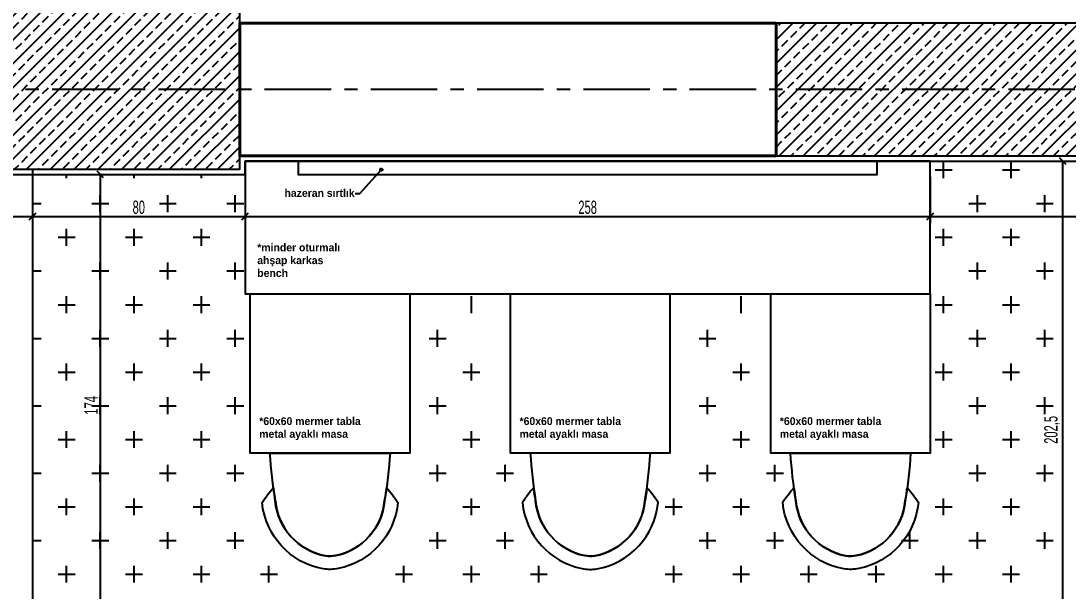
# Model space of a CAD drawing. Header units: millimetres. Extents: x 933584 to 974011, y 4545988 to 4553664.
# Drawn here: x 961519.5 to 961913.7, y 4552346.8 to 4552561.6 of the extents above; entities that cross this region are included whole.
import ezdxf

# ---------------------------------------------------------------- set-up
doc = ezdxf.new("R2010")
doc.units = ezdxf.units.MM
doc.set_wipeout_variables(frame=1)
doc.header["$PDMODE"] = 35
for name, pattern in [('568_AVN_KES_01$0$HIDDEN', [0.375, 0.25, -0.125]), ('CENTER', [2, 1.25, -0.25, 0.25, -0.25]), ('DOT2', [3.175, 0, -3.175]), ('HIDDEN', [9.525, 6.35, -3.175]), ('HIDDEN2', [4.7625, 3.175, -1.5875])]:
    doc.linetypes.add(name, pattern=pattern)
doc.layers.get('0').update_dxf_attribs({"color": 255})
doc.layers.get('Defpoints').update_dxf_attribs({"color": 8})
for name, color, linetype in [('0-CSX-CXS_20', 14, 'CENTER'), ('0-DMS-50', 143, 'Continuous'), ('0-HSL-HTC_200', 1, 'Continuous'), ('0-HSL-SLD', 252, 'Continuous'), ('0-LNS-SLN', 6, 'Continuous'), ('0-LNS-SPL', 13, '568_AVN_KES_01$0$HIDDEN'), ('0-LNS-VLF', 11, 'Continuous'), ('2-SPS-RCN', 2, 'Continuous'), ('7-DCR-FRN', 8, 'Continuous')]:
    doc.layers.add(name, color=color, linetype=linetype)
for name, color, linetype, lineweight in [('2-SPS-IBW', 5, 'Continuous', 40), ('3-OPN-WDR', 4, 'Continuous', 18), ('mimariKIRIS', 251, 'HIDDEN2', 0)]:
    doc.layers.add(name, color=color, linetype=linetype, lineweight=lineweight)
doc.styles.add('Century Gothic_B_3', font='GOTHICB.TTF', dxfattribs={"height": 4})
doc.styles.add('dim_romans_50', font='swissl.ttf', dxfattribs={"width": 0.6, "height": 5})
doc.dimstyles.new('ONK_dim 1_50', dxfattribs={"dimscale": 5, "dimtxt": 4, "dimasz": 0.5, "dimexe": 0.5, "dimexo": 0.5, "dimgap": 0.2, "dimtad": 1, "dimdec": 1, "dimrnd": 0.5, "dimzin": 9, "dimtxsty": 'dim_romans_50', "dimblk": 'OBLIQUE', "dimcen": 1, "dimclre": 256, "dimclrt": 256, "dimazin": 2, "dimtfac": 1, "dimtdec": 1, "dimtix": 1, "dimtmove": 2, "dimatfit": 3, "dimldrblk": 'OBLIQUE', "dimfxl": 3, "dimfxlon": 1, "dimarcsym": 0})
pattern_1 = [(45, (957801.9395, 4554793.885), (-4.490128, 4.490128), []), (45, (957806.4297, 4554793.885), (-4.490128, 4.490128), [3.175, -1.5875])]

# ---------------------------------------------------------------- blocks, each defined once
blk = doc.blocks.new('ZVBXZDVB')
at = {"layer": '0-CSX-CXS_20', "ltscale": 20}
blk.add_line((934876.25, 4552535.75), (933721.5, 4552535.75), dxfattribs=at)
blk = doc.blocks.new('xcvxcbv')
at = {"layer": '2-SPS-IBW'}
blk.add_lwpolyline([(934203.85, 4551173.49), (934001.85, 4551173.49), (934001.85, 4551223.49), (934203.85, 4551223.49)], close=True, dxfattribs=at)
blk = doc.blocks.new('sandalye')
blk.add_lwpolyline([(20.65, -25.79, -0.018451), (21.38, -30.76, 0.045309), (25.62, -25.2, 0.32914), (3.17, -0.28, 0.07808), (-2.45, -0.17, 0.334929), (-25.48, -25.2, 0.045309), (-21.24, -30.76, -0.018068), (-20.54, -25.89, 0.020768), (-20.51, -25.69, -0.333547), (-1.67, -5.11, -0.074803), (2.23, -5.19, -0.32955)], format="xyb", close=True)
blk.add_lwpolyline([(22.68, -43.83, 0.023043), (20.65, -25.79, 0.32955), (2.23, -5.19, 0.074803), (-1.67, -5.11, 0.334755), (-20.52, -25.79, 0.023043), (-22.55, -43.83)], format="xyb")
blk.add_lwpolyline([(-22.55, -43.83), (22.68, -43.83)])
blk = doc.blocks.new('*U1028')
at = {"xscale": -1, "rotation": 270}
blk.add_blockref('sandalye', (21.91, -0.07), dxfattribs=at)
blk = doc.blocks.new('fdvd-flatten-1')
at = {"layer": '2-SPS-RCN'}
for points in [[(934001.85, 4551228.49), (933863.85, 4551228.49), (933863.85, 4551168.49), (934001.85, 4551168.49)], [(934667.85, 4551223.49), (934203.85, 4551223.49), (934203.85, 4551173.49), (934667.85, 4551173.49)]]:
    blk.add_lwpolyline(points, close=True, dxfattribs=at)
blk = doc.blocks.new('fvdsv')
at = {"layer": '0-HSL-SLD', "linetype": 'Continuous'}
for p, q in [((961863.7, 4552505.5), (961870.05, 4552505.5)), ((961866.875, 4552502.325), (961866.875, 4552508.675)), ((961889.1, 4552505.5), (961895.45, 4552505.5)), ((961892.275, 4552502.325), (961892.275, 4552508.675)), ((961536.675, 4552502.325), (961536.675, 4552503.752)), ((961562.075, 4552502.325), (961562.075, 4552503.752)), ((961587.475, 4552502.325), (961587.475, 4552503.752)), ((961523.975, 4552489.625), (961523.975, 4552495.975)), ((961549.375, 4552489.625), (961549.375, 4552495.975)), ((961574.775, 4552489.625), (961574.775, 4552495.975)), ((961600.175, 4552489.625), (961600.175, 4552495.975)), ((961879.575, 4552489.625), (961879.575, 4552495.975)), ((961904.975, 4552489.625), (961904.975, 4552495.975)), ((961523.846, 4552492.8), (961527.15, 4552492.8)), ((961546.2, 4552492.8), (961552.55, 4552492.8)), ((961571.6, 4552492.8), (961577.95, 4552492.8)), ((961597, 4552492.8), (961603.35, 4552492.8)), ((961876.4, 4552492.8), (961882.75, 4552492.8)), ((961901.8, 4552492.8), (961908.15, 4552492.8)), ((961536.675, 4552476.925), (961536.675, 4552483.275)), ((961562.075, 4552476.925), (961562.075, 4552483.275)), ((961587.475, 4552476.925), (961587.475, 4552483.275)), ((961866.875, 4552476.925), (961866.875, 4552483.275)), ((961892.275, 4552476.925), (961892.275, 4552483.275)), ((961533.5, 4552480.1), (961539.85, 4552480.1)), ((961558.9, 4552480.1), (961565.25, 4552480.1)), ((961584.3, 4552480.1), (961590.65, 4552480.1)), ((961863.7, 4552480.1), (961870.05, 4552480.1)), ((961889.1, 4552480.1), (961895.45, 4552480.1)), ((961523.975, 4552464.225), (961523.975, 4552470.575)), ((961549.375, 4552464.225), (961549.375, 4552470.575)), ((961574.775, 4552464.225), (961574.775, 4552470.575)), ((961600.175, 4552464.225), (961600.175, 4552470.575)), ((961879.575, 4552464.225), (961879.575, 4552470.575)), ((961904.975, 4552464.225), (961904.975, 4552470.575)), ((961523.846, 4552467.4), (961527.15, 4552467.4)), ((961546.2, 4552467.4), (961552.55, 4552467.4)), ((961571.6, 4552467.4), (961577.95, 4552467.4)), ((961597, 4552467.4), (961603.35, 4552467.4)), ((961876.4, 4552467.4), (961882.75, 4552467.4)), ((961901.8, 4552467.4), (961908.15, 4552467.4)), ((961533.5, 4552454.7), (961539.85, 4552454.7)), ((961536.675, 4552451.525), (961536.675, 4552457.875)), ((961558.9, 4552454.7), (961565.25, 4552454.7)), ((961562.075, 4552451.525), (961562.075, 4552457.875)), ((961584.3, 4552454.7), (961590.65, 4552454.7)), ((961587.475, 4552451.525), (961587.475, 4552457.875)), ((961689.075, 4552451.525), (961689.075, 4552457.875)), ((961790.675, 4552451.525), (961790.675, 4552457.875)), ((961863.7, 4552454.7), (961870.05, 4552454.7)), ((961866.875, 4552451.525), (961866.875, 4552457.875)), ((961889.1, 4552454.7), (961895.45, 4552454.7)), ((961892.275, 4552451.525), (961892.275, 4552457.875)), ((961523.975, 4552438.825), (961523.975, 4552445.175)), ((961549.375, 4552438.825), (961549.375, 4552445.175)), ((961574.775, 4552438.825), (961574.775, 4552445.175)), ((961600.175, 4552438.825), (961600.175, 4552445.175)), ((961676.375, 4552438.825), (961676.375, 4552445.175)), ((961777.975, 4552438.825), (961777.975, 4552445.175)), ((961879.575, 4552438.825), (961879.575, 4552445.175)), ((961904.975, 4552438.825), (961904.975, 4552445.175)), ((961523.846, 4552442), (961527.15, 4552442)), ((961546.2, 4552442), (961552.55, 4552442)), ((961571.6, 4552442), (961577.95, 4552442)), ((961597, 4552442), (961603.35, 4552442)), ((961673.2, 4552442), (961679.55, 4552442)), ((961774.8, 4552442), (961781.15, 4552442)), ((961876.4, 4552442), (961882.75, 4552442)), ((961901.8, 4552442), (961908.15, 4552442)), ((961536.675, 4552426.125), (961536.675, 4552432.475)), ((961562.075, 4552426.125), (961562.075, 4552432.475)), ((961587.475, 4552426.125), (961587.475, 4552432.475)), ((961689.075, 4552426.125), (961689.075, 4552432.475)), ((961790.675, 4552426.125), (961790.675, 4552432.475)), ((961866.875, 4552426.125), (961866.875, 4552432.475)), ((961892.275, 4552426.125), (961892.275, 4552432.475)), ((961533.5, 4552429.3), (961539.85, 4552429.3)), ((961558.9, 4552429.3), (961565.25, 4552429.3)), ((961584.3, 4552429.3), (961590.65, 4552429.3)), ((961685.9, 4552429.3), (961692.25, 4552429.3)), ((961787.5, 4552429.3), (961793.85, 4552429.3)), ((961863.7, 4552429.3), (961870.05, 4552429.3)), ((961889.1, 4552429.3), (961895.45, 4552429.3)), ((961523.975, 4552413.425), (961523.975, 4552419.775)), ((961549.375, 4552413.425), (961549.375, 4552419.775)), ((961574.775, 4552413.425), (961574.775, 4552419.775)), ((961600.175, 4552413.425), (961600.175, 4552419.775)), ((961676.375, 4552413.425), (961676.375, 4552419.775)), ((961777.975, 4552413.425), (961777.975, 4552419.775)), ((961879.575, 4552413.425), (961879.575, 4552419.775)), ((961904.975, 4552413.425), (961904.975, 4552419.775)), ((961523.846, 4552416.6), (961527.15, 4552416.6)), ((961546.2, 4552416.6), (961552.55, 4552416.6)), ((961571.6, 4552416.6), (961577.95, 4552416.6)), ((961597, 4552416.6), (961603.35, 4552416.6)), ((961673.2, 4552416.6), (961679.55, 4552416.6)), ((961774.8, 4552416.6), (961781.15, 4552416.6)), ((961876.4, 4552416.6), (961882.75, 4552416.6)), ((961901.8, 4552416.6), (961908.15, 4552416.6)), ((961536.675, 4552400.725), (961536.675, 4552407.075)), ((961562.075, 4552400.725), (961562.075, 4552407.075)), ((961587.475, 4552400.725), (961587.475, 4552407.075)), ((961689.075, 4552400.725), (961689.075, 4552407.075)), ((961790.675, 4552400.725), (961790.675, 4552407.075)), ((961866.875, 4552400.725), (961866.875, 4552407.075)), ((961892.275, 4552400.725), (961892.275, 4552407.075)), ((961533.5, 4552403.9), (961539.85, 4552403.9)), ((961558.9, 4552403.9), (961565.25, 4552403.9)), ((961584.3, 4552403.9), (961590.65, 4552403.9)), ((961685.9, 4552403.9), (961692.25, 4552403.9)), ((961787.5, 4552403.9), (961793.85, 4552403.9)), ((961863.7, 4552403.9), (961870.05, 4552403.9)), ((961889.1, 4552403.9), (961895.45, 4552403.9)), ((961523.846, 4552391.2), (961527.15, 4552391.2)), ((961523.975, 4552388.025), (961523.975, 4552394.375)), ((961546.2, 4552391.2), (961552.55, 4552391.2)), ((961549.375, 4552388.025), (961549.375, 4552394.375)), ((961571.6, 4552391.2), (961577.95, 4552391.2)), ((961574.775, 4552388.025), (961574.775, 4552394.375)), ((961597, 4552391.2), (961603.35, 4552391.2)), ((961600.175, 4552388.025), (961600.175, 4552394.375)), ((961673.2, 4552391.2), (961679.55, 4552391.2)), ((961676.375, 4552388.025), (961676.375, 4552394.375)), ((961698.6, 4552391.2), (961704.95, 4552391.2)), ((961701.775, 4552388.025), (961701.775, 4552394.375)), ((961774.8, 4552391.2), (961781.15, 4552391.2)), ((961777.975, 4552388.025), (961777.975, 4552394.375)), ((961800.2, 4552391.2), (961806.55, 4552391.2)), ((961803.375, 4552388.025), (961803.375, 4552394.375)), ((961876.4, 4552391.2), (961882.75, 4552391.2)), ((961879.575, 4552388.025), (961879.575, 4552394.375)), ((961901.8, 4552391.2), (961908.15, 4552391.2)), ((961904.975, 4552388.025), (961904.975, 4552394.375)), ((961536.675, 4552375.325), (961536.675, 4552381.675)), ((961562.075, 4552375.325), (961562.075, 4552381.675)), ((961587.475, 4552375.325), (961587.475, 4552381.675)), ((961689.075, 4552375.325), (961689.075, 4552381.675)), ((961765.275, 4552375.325), (961765.275, 4552381.675)), ((961790.675, 4552375.325), (961790.675, 4552381.675)), ((961866.875, 4552375.325), (961866.875, 4552381.675)), ((961892.275, 4552375.325), (961892.275, 4552381.675)), ((961533.5, 4552378.5), (961539.85, 4552378.5)), ((961558.9, 4552378.5), (961565.25, 4552378.5)), ((961584.3, 4552378.5), (961590.65, 4552378.5)), ((961685.9, 4552378.5), (961692.25, 4552378.5)), ((961762.1, 4552378.5), (961768.45, 4552378.5)), ((961787.5, 4552378.5), (961793.85, 4552378.5)), ((961863.7, 4552378.5), (961870.05, 4552378.5)), ((961889.1, 4552378.5), (961895.45, 4552378.5)), ((961523.975, 4552362.625), (961523.975, 4552368.975)), ((961549.375, 4552362.625), (961549.375, 4552368.975)), ((961574.775, 4552362.625), (961574.775, 4552368.975)), ((961600.175, 4552362.625), (961600.175, 4552368.975)), ((961676.375, 4552362.625), (961676.375, 4552368.975)), ((961701.775, 4552362.625), (961701.775, 4552368.975)), ((961777.975, 4552362.625), (961777.975, 4552368.975)), ((961803.375, 4552362.625), (961803.375, 4552368.975)), ((961854.175, 4552362.625), (961854.175, 4552368.975)), ((961879.575, 4552362.625), (961879.575, 4552368.975)), ((961904.975, 4552362.625), (961904.975, 4552368.975)), ((961523.846, 4552365.8), (961527.15, 4552365.8)), ((961546.2, 4552365.8), (961552.55, 4552365.8)), ((961571.6, 4552365.8), (961577.95, 4552365.8)), ((961597, 4552365.8), (961603.35, 4552365.8)), ((961673.2, 4552365.8), (961679.55, 4552365.8)), ((961698.6, 4552365.8), (961704.95, 4552365.8)), ((961774.8, 4552365.8), (961781.15, 4552365.8)), ((961800.2, 4552365.8), (961806.55, 4552365.8)), ((961851, 4552365.8), (961857.35, 4552365.8)), ((961876.4, 4552365.8), (961882.75, 4552365.8)), ((961901.8, 4552365.8), (961908.15, 4552365.8)), ((961536.675, 4552349.925), (961536.675, 4552356.275)), ((961562.075, 4552349.925), (961562.075, 4552356.275)), ((961587.475, 4552349.925), (961587.475, 4552356.275)), ((961612.875, 4552349.925), (961612.875, 4552356.275)), ((961663.675, 4552349.925), (961663.675, 4552356.275)), ((961689.075, 4552349.925), (961689.075, 4552356.275)), ((961714.475, 4552349.925), (961714.475, 4552356.275)), ((961765.275, 4552349.925), (961765.275, 4552356.275)), ((961790.675, 4552349.925), (961790.675, 4552356.275)), ((961816.075, 4552349.925), (961816.075, 4552356.275)), ((961841.475, 4552349.925), (961841.475, 4552356.275)), ((961866.875, 4552349.925), (961866.875, 4552356.275)), ((961892.275, 4552349.925), (961892.275, 4552356.275)), ((961533.5, 4552353.1), (961539.85, 4552353.1)), ((961558.9, 4552353.1), (961565.25, 4552353.1)), ((961584.3, 4552353.1), (961590.65, 4552353.1)), ((961609.7, 4552353.1), (961616.05, 4552353.1)), ((961660.5, 4552353.1), (961666.85, 4552353.1)), ((961685.9, 4552353.1), (961692.25, 4552353.1)), ((961711.3, 4552353.1), (961717.65, 4552353.1)), ((961762.1, 4552353.1), (961768.45, 4552353.1)), ((961787.5, 4552353.1), (961793.85, 4552353.1)), ((961812.9, 4552353.1), (961819.25, 4552353.1)), ((961838.3, 4552353.1), (961844.65, 4552353.1)), ((961863.7, 4552353.1), (961870.05, 4552353.1)), ((961889.1, 4552353.1), (961895.45, 4552353.1))]:
    blk.add_line(p, q, dxfattribs=at)
blk = doc.blocks.new('_Oblique')
at = {"color": 0, "linetype": 'ByBlock', "lineweight": -2}
blk.add_line((-0.5, -0.5), (0.5, 0.5), dxfattribs=at)
blk = doc.blocks.new('*D2194')
at = {"layer": '0-DMS-50', "lineweight": -2}
for p, q in [((961463.85, 4552501.25), (961463.85, 4552485.38)), ((961523.85, 4552501.25), (961523.85, 4552485.38))]:
    blk.add_line(p, q, dxfattribs=at)
at = {"layer": '0-DMS-50', "color": 0, "lineweight": -2}
blk.add_line((961463.85, 4552487.88), (961523.85, 4552487.88), dxfattribs=at)
at = {"layer": 'Defpoints', "color": 0}
for p in [(961463.85, 4552503.75), (961523.85, 4552503.75), (961523.85, 4552487.88)]:
    blk.add_point(p, dxfattribs=at)
at = {"layer": '0-DMS-50', "color": 0, "linetype": 'ByBlock', "lineweight": -2, "xscale": 2.5, "yscale": 2.5, "zscale": 2.5, "rotation": 180}
blk.add_blockref('_Oblique', (961463.85, 4552487.88), dxfattribs=at)
at = {"layer": '0-DMS-50', "color": 0, "linetype": 'ByBlock', "lineweight": -2, "xscale": 2.5, "yscale": 2.5, "zscale": 2.5}
blk.add_blockref('_Oblique', (961523.85, 4552487.88), dxfattribs=at)
at = {"layer": '0-DMS-50', "insert": (961493.85, 4552491.38), "char_height": 5, "attachment_point": 5, "style": 'dim_romans_50'}
blk.add_mtext('60', dxfattribs=at)
blk = doc.blocks.new('*D2195')
at = {"layer": '0-DMS-50', "lineweight": -2}
for p, q in [((961523.85, 4552501.25), (961523.85, 4552485.38)), ((961603.85, 4552501.25), (961603.85, 4552485.38))]:
    blk.add_line(p, q, dxfattribs=at)
at = {"layer": '0-DMS-50', "color": 0, "lineweight": -2}
blk.add_line((961523.85, 4552487.88), (961603.85, 4552487.88), dxfattribs=at)
at = {"layer": 'Defpoints', "color": 0}
for p in [(961523.85, 4552503.75), (961603.85, 4552503.75), (961603.85, 4552487.88)]:
    blk.add_point(p, dxfattribs=at)
at = {"layer": '0-DMS-50', "color": 0, "linetype": 'ByBlock', "lineweight": -2, "xscale": 2.5, "yscale": 2.5, "zscale": 2.5, "rotation": 180}
blk.add_blockref('_Oblique', (961523.85, 4552487.88), dxfattribs=at)
at = {"layer": '0-DMS-50', "color": 0, "linetype": 'ByBlock', "lineweight": -2, "xscale": 2.5, "yscale": 2.5, "zscale": 2.5}
blk.add_blockref('_Oblique', (961603.85, 4552487.88), dxfattribs=at)
at = {"layer": '0-DMS-50', "insert": (961563.85, 4552491.38), "char_height": 5, "attachment_point": 5, "style": 'dim_romans_50'}
blk.add_mtext('80', dxfattribs=at)
blk = doc.blocks.new('*D2196')
at = {"layer": '0-DMS-50', "lineweight": -2}
for p, q in [((961861.85, 4552502.88), (961861.85, 4552485.38)), ((961603.85, 4552501.25), (961603.85, 4552485.38))]:
    blk.add_line(p, q, dxfattribs=at)
at = {"layer": '0-DMS-50', "color": 0, "lineweight": -2}
blk.add_line((961603.85, 4552487.88), (961861.85, 4552487.88), dxfattribs=at)
at = {"layer": 'Defpoints', "color": 0}
for p in [(961861.85, 4552508.75), (961603.85, 4552503.75), (961861.85, 4552487.88)]:
    blk.add_point(p, dxfattribs=at)
at = {"layer": '0-DMS-50', "color": 0, "linetype": 'ByBlock', "lineweight": -2, "xscale": 2.5, "yscale": 2.5, "zscale": 2.5, "rotation": 180}
blk.add_blockref('_Oblique', (961603.85, 4552487.88), dxfattribs=at)
at = {"layer": '0-DMS-50', "color": 0, "linetype": 'ByBlock', "lineweight": -2, "xscale": 2.5, "yscale": 2.5, "zscale": 2.5}
blk.add_blockref('_Oblique', (961861.85, 4552487.88), dxfattribs=at)
at = {"layer": '0-DMS-50', "insert": (961732.85, 4552491.38), "char_height": 5, "attachment_point": 5, "style": 'dim_romans_50'}
blk.add_mtext('258', dxfattribs=at)
blk = doc.blocks.new('*D2197')
at = {"layer": '0-DMS-50', "lineweight": -2}
for p, q in [((961861.85, 4552502.88), (961861.85, 4552485.38)), ((962196.85, 4552502.88), (962196.85, 4552485.38))]:
    blk.add_line(p, q, dxfattribs=at)
at = {"layer": '0-DMS-50', "color": 0, "lineweight": -2}
blk.add_line((961861.85, 4552487.88), (962196.85, 4552487.88), dxfattribs=at)
at = {"layer": 'Defpoints', "color": 0}
for p in [(961861.85, 4552508.75), (962196.85, 4552508.75), (962196.85, 4552487.88)]:
    blk.add_point(p, dxfattribs=at)
at = {"layer": '0-DMS-50', "color": 0, "linetype": 'ByBlock', "lineweight": -2, "xscale": 2.5, "yscale": 2.5, "zscale": 2.5, "rotation": 180}
blk.add_blockref('_Oblique', (961861.85, 4552487.88), dxfattribs=at)
at = {"layer": '0-DMS-50', "color": 0, "linetype": 'ByBlock', "lineweight": -2, "xscale": 2.5, "yscale": 2.5, "zscale": 2.5}
blk.add_blockref('_Oblique', (962196.85, 4552487.88), dxfattribs=at)
at = {"layer": '0-DMS-50', "insert": (962029.35, 4552491.38), "char_height": 5, "attachment_point": 5, "style": 'dim_romans_50'}
blk.add_mtext('335', dxfattribs=at)
blk = doc.blocks.new('*D2199')
at = {"layer": '0-DMS-50', "lineweight": -2}
for p, q in [((961534.38, 4552503.75), (961551.88, 4552503.75)), ((961534.38, 4552329.75), (961551.88, 4552329.75))]:
    blk.add_line(p, q, dxfattribs=at)
at = {"layer": '0-DMS-50', "color": 0, "lineweight": -2}
blk.add_line((961549.38, 4552503.75), (961549.38, 4552329.75), dxfattribs=at)
at = {"layer": 'Defpoints', "color": 0}
for p in [(961523.85, 4552503.75), (961523.85, 4552329.75), (961549.38, 4552329.75)]:
    blk.add_point(p, dxfattribs=at)
at = {"layer": '0-DMS-50', "color": 0, "linetype": 'ByBlock', "lineweight": -2, "xscale": 2.5, "yscale": 2.5, "zscale": 2.5}
for p, rotation in [((961549.38, 4552503.75), 90), ((961549.38, 4552329.75), 270)]:
    blk.add_blockref('_Oblique', p, dxfattribs=dict(at, rotation=rotation))
at = {"layer": '0-DMS-50', "insert": (961545.88, 4552416.75), "char_height": 5, "attachment_point": 5, "rotation": 90, "style": 'dim_romans_50'}
blk.add_mtext('174', dxfattribs=at)
blk = doc.blocks.new('*D2208')
at = {"layer": '0-DMS-50', "lineweight": -2}
for p, q in [((961909.21, 4552508.75), (961909.21, 4552508.75)), ((961909.21, 4552306.27), (961909.21, 4552306.27))]:
    blk.add_line(p, q, dxfattribs=at)
at = {"layer": '0-DMS-50', "color": 0, "lineweight": -2}
blk.add_line((961911.71, 4552306.27), (961911.71, 4552508.75), dxfattribs=at)
at = {"layer": 'Defpoints', "color": 0}
for p in [(961911.71, 4552508.75), (961911.71, 4552508.75), (961911.71, 4552306.27)]:
    blk.add_point(p, dxfattribs=at)
at = {"layer": '0-DMS-50', "color": 0, "linetype": 'ByBlock', "lineweight": -2, "xscale": 2.5, "yscale": 2.5, "zscale": 2.5}
for p, rotation in [((961911.71, 4552508.75), 89.99999997875206), ((961911.71, 4552306.27), 269.999999978752)]:
    blk.add_blockref('_Oblique', p, dxfattribs=dict(at, rotation=rotation))
at = {"layer": '0-DMS-50', "insert": (961907.73, 4552407.51), "char_height": 5, "attachment_point": 5, "rotation": 90, "style": 'dim_romans_50'}
blk.add_mtext('202,5', dxfattribs=at)

msp = doc.modelspace()

# ---------------------------------------------------------------- hatches: boundary and pattern name
at = {"layer": '0-HSL-HTC_200'}
h = msp.add_hatch(dxfattribs=at)
h.set_pattern_fill('ANSI33', color=256)
h.set_pattern_definition(pattern_1)
h.paths.add_polyline_path([(961601.85, 4552565.75), (961463.85, 4552565.75), (961463.85, 4552505.75), (961601.85, 4552505.75)])
h = msp.add_hatch(dxfattribs=at)
h.set_pattern_fill('ANSI33', color=256)
h.set_pattern_definition(pattern_1)
h.paths.add_polyline_path([(962267.85, 4552560.75), (961803.85, 4552560.75), (961803.85, 4552510.75), (962267.85, 4552510.75)])
at = {"layer": '0-LNS-VLF', "linetype": 'HIDDEN', "ltscale": 0.5}
h = msp.add_hatch(color=256, dxfattribs=at)
h.dxf.hatch_style = 1
edge = h.paths.add_edge_path()
edge.add_arc((961655.14, 4552505.55), 0.467, 0, 360)

# ---------------------------------------------------------------- linework, layer by layer
at = {"layer": '0-HSL-SLD'}
msp.add_lwpolyline([(961523.85, 4552505.75), (961523.85, 4552327.75)], dxfattribs=at)
at = {"layer": '0-LNS-SPL', "linetype": 'ByBlock', "ltscale": 0.5}
msp.add_lwpolyline([(961463.85, 4552503.75), (961603.85, 4552503.75), (961603.85, 4552508.75), (962196.85, 4552508.75), (962196.85, 4552480.75), (962267.85, 4552480.75)], dxfattribs=at)
at = {"layer": '0-LNS-VLF', "ltscale": 0.5}
msp.add_lwpolyline([(961655.14, 4552505.55), (961646.91, 4552496.5), (961645.34, 4552496.5)], dxfattribs=at)
at = {"layer": '0-LNS-VLF', "linetype": 'HIDDEN', "ltscale": 0.5}
msp.add_circle((961655.14, 4552505.55), 0.467, dxfattribs=at)
at = {"layer": '7-DCR-FRN'}
msp.add_lwpolyline([(961623.85, 4552508.75), (961623.85, 4552503.75), (961841.85, 4552503.75), (961841.85, 4552508.75)], close=True, dxfattribs=at)
at = {"layer": 'mimariKIRIS', "ltscale": 5}
for points in [[(961603.85, 4552560.75), (961805.18, 4552560.75)], [(961603.85, 4552510.75), (961805.18, 4552510.75)]]:
    msp.add_lwpolyline(points, dxfattribs=at)

# ---------------------------------------------------------------- block references
msp.add_blockref('xcvxcbv', (27600, 1337.26))
at = {"layer": '0-LNS-SLN'}
msp.add_blockref('ZVBXZDVB', (27600, 0), dxfattribs=at)

# ---------------------------------------------------------------- texts
at = {"layer": '0-LNS-VLF', "linetype": 'HIDDEN', "ltscale": 0.5, "char_height": 2.9364, "width": 95.455, "attachment_point": 1, "line_spacing_factor": 0.984502, "style": 'Century Gothic_B_3'}
for s, insert in [('\\pxql;{\\fFranklin Gothic Book|b1|i0|c162|p34;hazeran sırtlık }', (961618.72, 4552498.26)), ('\\pxql;{\\fFranklin Gothic Book|b1|i0|c162|p34;*minder oturmalı\\Pahşap karkas\\Pbench}', (961608.47, 4552477.73))]:
    msp.add_mtext(s, dxfattribs=dict(at, insert=insert))

# ---------------------------------------------------------------- dimensions: what is measured, and where the dimension line sits
at = {"layer": '0-DMS-50'}
for p1, p2, distance, picture, middle in [((961911.71, 4552306.27), (961911.71, 4552508.75), 0, '*D2208', (961907.73, 4552407.51)), ((961463.85, 4552503.75), (961523.85, 4552503.75), -15.87, '*D2194', (961493.85, 4552491.38)), ((961523.85, 4552503.75), (961523.85, 4552329.75), 25.53, '*D2199', (961545.88, 4552416.75))]:
    dim = msp.add_aligned_dim(p1=p1, p2=p2, distance=distance, dimstyle='ONK_dim 1_50', dxfattribs=at)
    dim.commit()
    dim.dimension.update_dxf_attribs({"geometry": picture, "text_midpoint": middle})
for base, p1, p2, picture, middle in [((961861.85, 4552487.88), (961603.85, 4552503.75), (961861.85, 4552508.75), '*D2196', (961732.85, 4552491.38)), ((962196.85, 4552487.88), (961861.85, 4552508.75), (962196.85, 4552508.75), '*D2197', (962029.35, 4552491.38)), ((961603.85, 4552487.88), (961523.85, 4552503.75), (961603.85, 4552503.75), '*D2195', (961563.85, 4552491.38))]:
    dim = msp.add_linear_dim(base=base, p1=p1, p2=p2, angle=180, dimstyle='ONK_dim 1_50', dxfattribs=at)
    dim.commit()
    dim.dimension.update_dxf_attribs({"geometry": picture, "text_midpoint": middle})

# ---------------------------------------------------------------- next in the draw order: wipeouts: each hides what was drawn before it
at = {"linetype": 'DOT2', "ltscale": 100000}
for points in [[(961605.85, 4552398.75), (961665.85, 4552398.75), (961665.85, 4552458.75), (961605.85, 4552458.75)], [(961703.85, 4552398.75), (961763.85, 4552398.75), (961763.85, 4552458.75), (961703.85, 4552458.75)], [(961801.85, 4552398.75), (961861.85, 4552398.75), (961861.85, 4552458.75), (961801.85, 4552458.75)]]:
    msp.add_wipeout(points, dxfattribs=at).dxf.layer = '3-OPN-WDR'

# ---------------------------------------------------------------- next in the draw order: linework, layer by layer
at = {"layer": '7-DCR-FRN'}
for points in [[(961603.85, 4552508.75), (961603.85, 4552458.75), (961861.85, 4552458.75), (961861.85, 4552508.75)], [(961605.85, 4552458.75), (961665.85, 4552458.75), (961665.85, 4552398.75), (961605.85, 4552398.75)], [(961703.85, 4552458.75), (961763.85, 4552458.75), (961763.85, 4552398.75), (961703.85, 4552398.75)], [(961801.85, 4552458.75), (961861.85, 4552458.75), (961861.85, 4552398.75), (961801.85, 4552398.75)]]:
    msp.add_lwpolyline(points, close=True, dxfattribs=at)

# ---------------------------------------------------------------- next in the draw order: texts
at = {"layer": '0-LNS-VLF', "linetype": 'HIDDEN', "ltscale": 0.5, "char_height": 2.9364, "width": 95.455, "attachment_point": 1, "rotation": 0.007, "line_spacing_factor": 0.984502, "style": 'Century Gothic_B_3'}
for insert in [(961609.22, 4552412.27), (961707.22, 4552412.27), (961805.22, 4552412.27)]:
    msp.add_mtext('\\pxql;{\\fFranklin Gothic Book|b1|i0|c162|p34;*60x60 mermer tabla\\Pmetal ayaklı masa}', dxfattribs=dict(at, insert=insert))

# ---------------------------------------------------------------- next in the draw order: block references
at = {"layer": '7-DCR-FRN', "rotation": 269.9990867054037}
for p in [(961635.85, 4552376.84), (961831.85, 4552376.84)]:
    msp.add_blockref('*U1028', p, dxfattribs=at)
at = {"layer": '7-DCR-FRN', "xscale": -1, "rotation": 90.00091329459597}
msp.add_blockref('*U1028', (961733.85, 4552376.84), dxfattribs=at)

# ---------------------------------------------------------------- next in the draw order: linework, layer by layer
at = {"layer": 'mimariKIRIS', "ltscale": 5}
msp.add_lwpolyline([(961647.97, 4551987.24), (961523.85, 4552157.8), (961523.85, 4552505.75)], dxfattribs=at)

# ---------------------------------------------------------------- next in the draw order: block references
msp.add_blockref('fdvd-flatten-1', (27600, 1337.26))
at = {"layer": '0-DMS-50'}
msp.add_blockref('fvdsv', (0, 0), dxfattribs=at)

doc.saveas('drawing.dxf')
